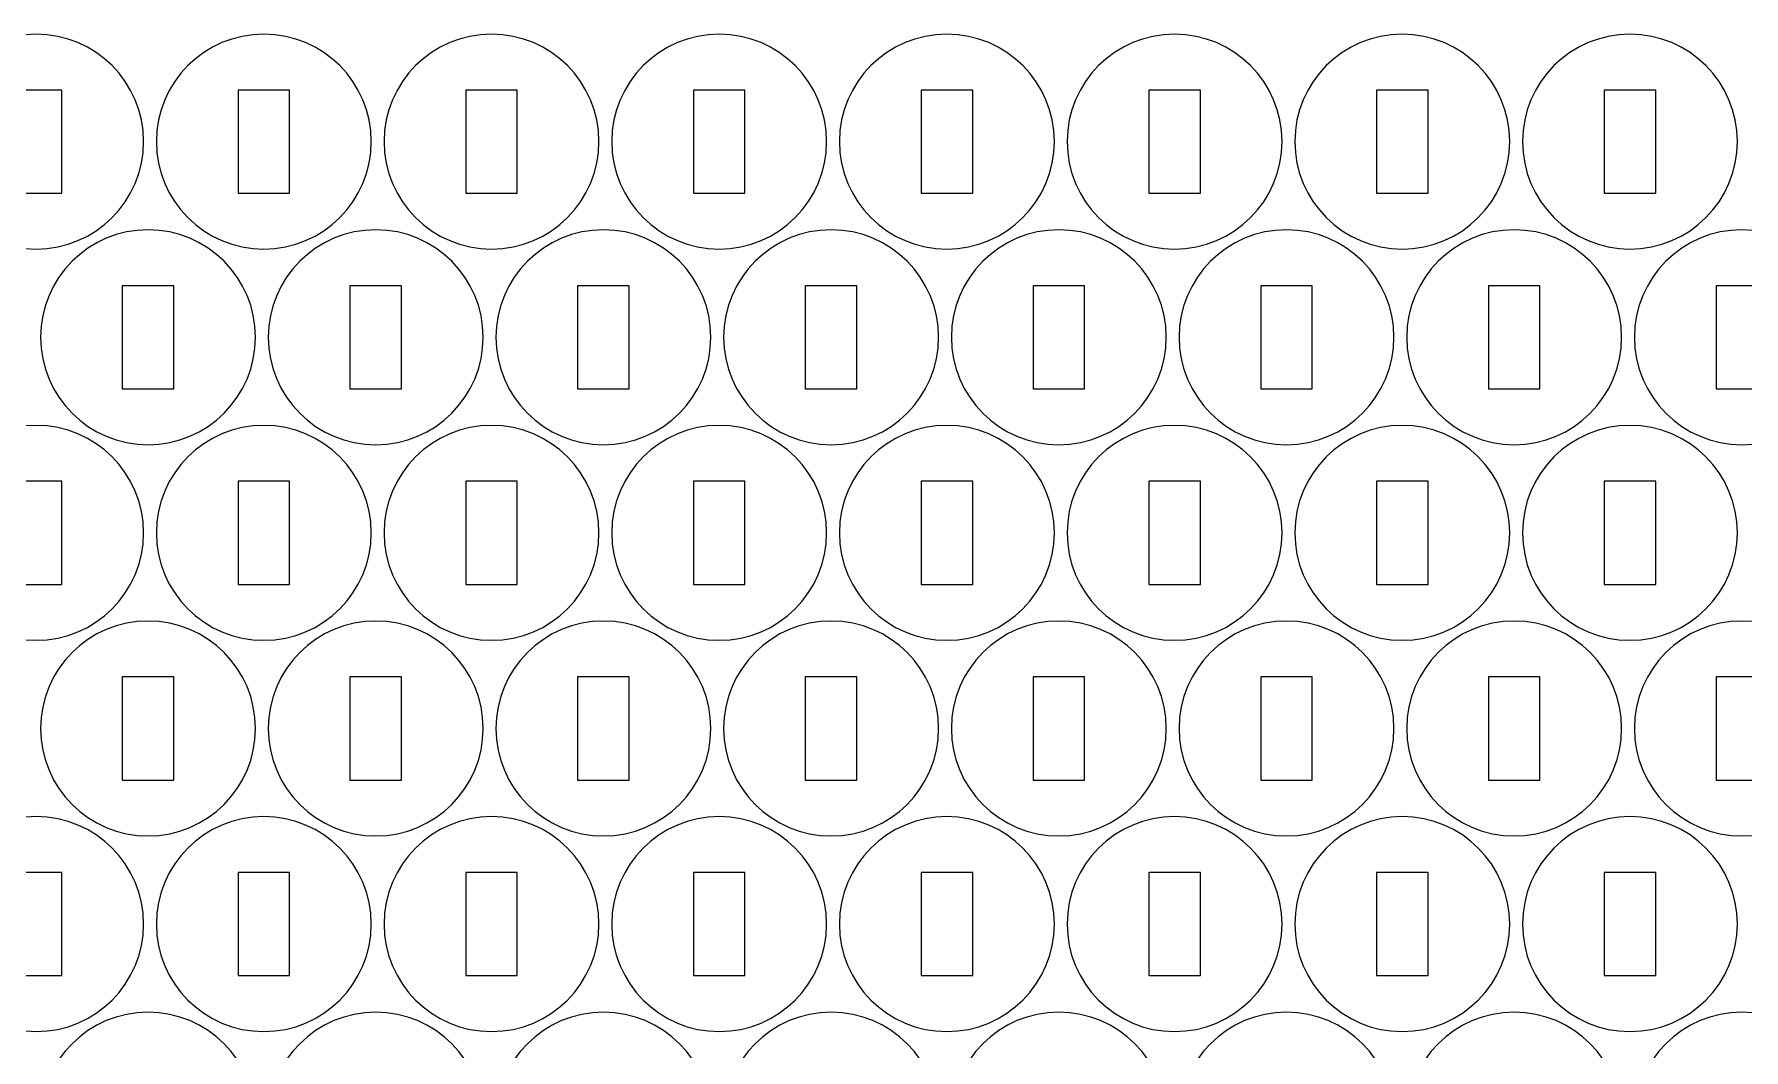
# Model space of a CAD drawing. Header units: millimetres. Extents: x -263 to 263, y -151 to 151.
# Drawn here: x 3 to 102.4, y -95.4 to -36.3 of the extents above; entities that cross this region are included whole.
import ezdxf

# ---------------------------------------------------------------- set-up
doc = ezdxf.new("R2010")
doc.units = ezdxf.units.MM
doc.header["$MEASUREMENT"] = 0
doc.layers.add('Camada 1', color=7, linetype='Continuous')

msp = doc.modelspace()

# ---------------------------------------------------------------- linework, layer by layer
at = {"layer": 'Camada 1', "lineweight": 20}
for points in [[(3.1166, -36.2836), (6.5683, -36.2836), (9.3666, -39.0819), (9.3666, -42.5336), (9.3666, -42.5336), (9.3666, -45.9853), (6.5683, -48.7836), (3.1166, -48.7836), (3.1166, -48.7836), (-0.3351, -48.7836), (-3.1334, -45.9853), (-3.1334, -42.5336), (-3.1334, -42.5336), (-3.1334, -39.0819), (-0.3351, -36.2836), (3.1166, -36.2836)], [(16.3588, -36.2836), (19.8105, -36.2836), (22.6088, -39.0819), (22.6088, -42.5336), (22.6088, -42.5336), (22.6088, -45.9853), (19.8105, -48.7836), (16.3588, -48.7836), (16.3588, -48.7836), (12.9071, -48.7836), (10.1088, -45.9853), (10.1088, -42.5336), (10.1088, -42.5336), (10.1088, -39.0819), (12.9071, -36.2836), (16.3588, -36.2836)], [(29.601, -36.2836), (33.0527, -36.2836), (35.851, -39.0819), (35.851, -42.5336), (35.851, -42.5336), (35.851, -45.9853), (33.0527, -48.7836), (29.601, -48.7836), (29.601, -48.7836), (26.1493, -48.7836), (23.351, -45.9853), (23.351, -42.5336), (23.351, -42.5336), (23.351, -39.0819), (26.1493, -36.2836), (29.601, -36.2836)], [(42.8432, -36.2836), (46.2949, -36.2836), (49.0932, -39.0819), (49.0932, -42.5336), (49.0932, -42.5336), (49.0932, -45.9853), (46.2949, -48.7836), (42.8432, -48.7836), (42.8432, -48.7836), (39.3915, -48.7836), (36.5932, -45.9853), (36.5932, -42.5336), (36.5932, -42.5336), (36.5932, -39.0819), (39.3915, -36.2836), (42.8432, -36.2836)], [(56.0854, -36.2836), (59.5371, -36.2836), (62.3354, -39.0819), (62.3354, -42.5336), (62.3354, -42.5336), (62.3354, -45.9853), (59.5371, -48.7836), (56.0854, -48.7836), (56.0854, -48.7836), (52.6337, -48.7836), (49.8354, -45.9853), (49.8354, -42.5336), (49.8354, -42.5336), (49.8354, -39.0819), (52.6337, -36.2836), (56.0854, -36.2836)], [(69.3276, -36.2836), (72.7793, -36.2836), (75.5776, -39.0819), (75.5776, -42.5336), (75.5776, -42.5336), (75.5776, -45.9853), (72.7793, -48.7836), (69.3276, -48.7836), (69.3276, -48.7836), (65.8759, -48.7836), (63.0776, -45.9853), (63.0776, -42.5336), (63.0776, -42.5336), (63.0776, -39.0819), (65.8759, -36.2836), (69.3276, -36.2836)], [(82.5698, -36.2836), (86.0215, -36.2836), (88.8198, -39.0819), (88.8198, -42.5336), (88.8198, -42.5336), (88.8198, -45.9853), (86.0215, -48.7836), (82.5698, -48.7836), (82.5698, -48.7836), (79.1181, -48.7836), (76.3198, -45.9853), (76.3198, -42.5336), (76.3198, -42.5336), (76.3198, -39.0819), (79.1181, -36.2836), (82.5698, -36.2836)], [(95.812, -36.2836), (99.2637, -36.2836), (102.062, -39.0819), (102.062, -42.5336), (102.062, -42.5336), (102.062, -45.9853), (99.2637, -48.7836), (95.812, -48.7836), (95.812, -48.7836), (92.3603, -48.7836), (89.562, -45.9853), (89.562, -42.5336), (89.562, -42.5336), (89.562, -39.0819), (92.3603, -36.2836), (95.812, -36.2836)], [(1.6166, -39.5336), (1.6166, -39.5336), (4.6166, -39.5336), (4.6166, -39.5336), (4.6166, -39.5336), (4.6166, -39.5336), (4.6166, -45.5336), (4.6166, -45.5336), (4.6166, -45.5336), (4.6166, -45.5336), (1.6166, -45.5336), (1.6166, -45.5336), (1.6166, -45.5336), (1.6166, -45.5336), (1.6166, -39.5336), (1.6166, -39.5336)], [(14.8588, -39.5336), (14.8588, -39.5336), (17.8588, -39.5336), (17.8588, -39.5336), (17.8588, -39.5336), (17.8588, -39.5336), (17.8588, -45.5336), (17.8588, -45.5336), (17.8588, -45.5336), (17.8588, -45.5336), (14.8588, -45.5336), (14.8588, -45.5336), (14.8588, -45.5336), (14.8588, -45.5336), (14.8588, -39.5336), (14.8588, -39.5336)], [(28.101, -39.5336), (28.101, -39.5336), (31.101, -39.5336), (31.101, -39.5336), (31.101, -39.5336), (31.101, -39.5336), (31.101, -45.5336), (31.101, -45.5336), (31.101, -45.5336), (31.101, -45.5336), (28.101, -45.5336), (28.101, -45.5336), (28.101, -45.5336), (28.101, -45.5336), (28.101, -39.5336), (28.101, -39.5336)], [(41.3432, -39.5336), (41.3432, -39.5336), (44.3432, -39.5336), (44.3432, -39.5336), (44.3432, -39.5336), (44.3432, -39.5336), (44.3432, -45.5336), (44.3432, -45.5336), (44.3432, -45.5336), (44.3432, -45.5336), (41.3432, -45.5336), (41.3432, -45.5336), (41.3432, -45.5336), (41.3432, -45.5336), (41.3432, -39.5336), (41.3432, -39.5336)], [(54.5854, -39.5336), (54.5854, -39.5336), (57.5854, -39.5336), (57.5854, -39.5336), (57.5854, -39.5336), (57.5854, -39.5336), (57.5854, -45.5336), (57.5854, -45.5336), (57.5854, -45.5336), (57.5854, -45.5336), (54.5854, -45.5336), (54.5854, -45.5336), (54.5854, -45.5336), (54.5854, -45.5336), (54.5854, -39.5336), (54.5854, -39.5336)], [(67.8276, -39.5336), (67.8276, -39.5336), (70.8276, -39.5336), (70.8276, -39.5336), (70.8276, -39.5336), (70.8276, -39.5336), (70.8276, -45.5336), (70.8276, -45.5336), (70.8276, -45.5336), (70.8276, -45.5336), (67.8276, -45.5336), (67.8276, -45.5336), (67.8276, -45.5336), (67.8276, -45.5336), (67.8276, -39.5336), (67.8276, -39.5336)], [(81.0698, -39.5336), (81.0698, -39.5336), (84.0698, -39.5336), (84.0698, -39.5336), (84.0698, -39.5336), (84.0698, -39.5336), (84.0698, -45.5336), (84.0698, -45.5336), (84.0698, -45.5336), (84.0698, -45.5336), (81.0698, -45.5336), (81.0698, -45.5336), (81.0698, -45.5336), (81.0698, -45.5336), (81.0698, -39.5336), (81.0698, -39.5336)], [(94.312, -39.5336), (94.312, -39.5336), (97.312, -39.5336), (97.312, -39.5336), (97.312, -39.5336), (97.312, -39.5336), (97.312, -45.5336), (97.312, -45.5336), (97.312, -45.5336), (97.312, -45.5336), (94.312, -45.5336), (94.312, -45.5336), (94.312, -45.5336), (94.312, -45.5336), (94.312, -39.5336), (94.312, -39.5336)], [(9.6254, -47.6607), (13.0771, -47.6607), (15.8754, -50.459), (15.8754, -53.9107), (15.8754, -53.9107), (15.8754, -57.3624), (13.0771, -60.1607), (9.6254, -60.1607), (9.6254, -60.1607), (6.1737, -60.1607), (3.3754, -57.3624), (3.3754, -53.9107), (3.3754, -53.9107), (3.3754, -50.459), (6.1737, -47.6607), (9.6254, -47.6607)], [(22.8676, -47.6607), (26.3193, -47.6607), (29.1176, -50.459), (29.1176, -53.9107), (29.1176, -53.9107), (29.1176, -57.3624), (26.3193, -60.1607), (22.8676, -60.1607), (22.8676, -60.1607), (19.4159, -60.1607), (16.6176, -57.3624), (16.6176, -53.9107), (16.6176, -53.9107), (16.6176, -50.459), (19.4159, -47.6607), (22.8676, -47.6607)], [(36.1098, -47.6607), (39.5615, -47.6607), (42.3598, -50.459), (42.3598, -53.9107), (42.3598, -53.9107), (42.3598, -57.3624), (39.5615, -60.1607), (36.1098, -60.1607), (36.1098, -60.1607), (32.6581, -60.1607), (29.8598, -57.3624), (29.8598, -53.9107), (29.8598, -53.9107), (29.8598, -50.459), (32.6581, -47.6607), (36.1098, -47.6607)], [(49.352, -47.6607), (52.8037, -47.6607), (55.602, -50.459), (55.602, -53.9107), (55.602, -53.9107), (55.602, -57.3624), (52.8037, -60.1607), (49.352, -60.1607), (49.352, -60.1607), (45.9003, -60.1607), (43.102, -57.3624), (43.102, -53.9107), (43.102, -53.9107), (43.102, -50.459), (45.9003, -47.6607), (49.352, -47.6607)], [(62.5942, -47.6607), (66.0459, -47.6607), (68.8442, -50.459), (68.8442, -53.9107), (68.8442, -53.9107), (68.8442, -57.3624), (66.0459, -60.1607), (62.5942, -60.1607), (62.5942, -60.1607), (59.1425, -60.1607), (56.3442, -57.3624), (56.3442, -53.9107), (56.3442, -53.9107), (56.3442, -50.459), (59.1425, -47.6607), (62.5942, -47.6607)], [(75.8364, -47.6607), (79.2881, -47.6607), (82.0864, -50.459), (82.0864, -53.9107), (82.0864, -53.9107), (82.0864, -57.3624), (79.2881, -60.1607), (75.8364, -60.1607), (75.8364, -60.1607), (72.3847, -60.1607), (69.5864, -57.3624), (69.5864, -53.9107), (69.5864, -53.9107), (69.5864, -50.459), (72.3847, -47.6607), (75.8364, -47.6607)], [(89.0786, -47.6607), (92.5303, -47.6607), (95.3286, -50.459), (95.3286, -53.9107), (95.3286, -53.9107), (95.3286, -57.3624), (92.5303, -60.1607), (89.0786, -60.1607), (89.0786, -60.1607), (85.6269, -60.1607), (82.8286, -57.3624), (82.8286, -53.9107), (82.8286, -53.9107), (82.8286, -50.459), (85.6269, -47.6607), (89.0786, -47.6607)], [(102.3208, -47.6607), (105.7725, -47.6607), (108.5708, -50.459), (108.5708, -53.9107), (108.5708, -53.9107), (108.5708, -57.3624), (105.7725, -60.1607), (102.3208, -60.1607), (102.3208, -60.1607), (98.8691, -60.1607), (96.0708, -57.3624), (96.0708, -53.9107), (96.0708, -53.9107), (96.0708, -50.459), (98.8691, -47.6607), (102.3208, -47.6607)], [(8.1254, -50.9107), (8.1254, -50.9107), (11.1254, -50.9107), (11.1254, -50.9107), (11.1254, -50.9107), (11.1254, -50.9107), (11.1254, -56.9107), (11.1254, -56.9107), (11.1254, -56.9107), (11.1254, -56.9107), (8.1254, -56.9107), (8.1254, -56.9107), (8.1254, -56.9107), (8.1254, -56.9107), (8.1254, -50.9107), (8.1254, -50.9107)], [(21.3676, -50.9107), (21.3676, -50.9107), (24.3676, -50.9107), (24.3676, -50.9107), (24.3676, -50.9107), (24.3676, -50.9107), (24.3676, -56.9107), (24.3676, -56.9107), (24.3676, -56.9107), (24.3676, -56.9107), (21.3676, -56.9107), (21.3676, -56.9107), (21.3676, -56.9107), (21.3676, -56.9107), (21.3676, -50.9107), (21.3676, -50.9107)], [(34.6098, -50.9107), (34.6098, -50.9107), (37.6098, -50.9107), (37.6098, -50.9107), (37.6098, -50.9107), (37.6098, -50.9107), (37.6098, -56.9107), (37.6098, -56.9107), (37.6098, -56.9107), (37.6098, -56.9107), (34.6098, -56.9107), (34.6098, -56.9107), (34.6098, -56.9107), (34.6098, -56.9107), (34.6098, -50.9107), (34.6098, -50.9107)], [(47.852, -50.9107), (47.852, -50.9107), (50.852, -50.9107), (50.852, -50.9107), (50.852, -50.9107), (50.852, -50.9107), (50.852, -56.9107), (50.852, -56.9107), (50.852, -56.9107), (50.852, -56.9107), (47.852, -56.9107), (47.852, -56.9107), (47.852, -56.9107), (47.852, -56.9107), (47.852, -50.9107), (47.852, -50.9107)], [(61.0942, -50.9107), (61.0942, -50.9107), (64.0942, -50.9107), (64.0942, -50.9107), (64.0942, -50.9107), (64.0942, -50.9107), (64.0942, -56.9107), (64.0942, -56.9107), (64.0942, -56.9107), (64.0942, -56.9107), (61.0942, -56.9107), (61.0942, -56.9107), (61.0942, -56.9107), (61.0942, -56.9107), (61.0942, -50.9107), (61.0942, -50.9107)], [(74.3364, -50.9107), (74.3364, -50.9107), (77.3364, -50.9107), (77.3364, -50.9107), (77.3364, -50.9107), (77.3364, -50.9107), (77.3364, -56.9107), (77.3364, -56.9107), (77.3364, -56.9107), (77.3364, -56.9107), (74.3364, -56.9107), (74.3364, -56.9107), (74.3364, -56.9107), (74.3364, -56.9107), (74.3364, -50.9107), (74.3364, -50.9107)], [(87.5786, -50.9107), (87.5786, -50.9107), (90.5786, -50.9107), (90.5786, -50.9107), (90.5786, -50.9107), (90.5786, -50.9107), (90.5786, -56.9107), (90.5786, -56.9107), (90.5786, -56.9107), (90.5786, -56.9107), (87.5786, -56.9107), (87.5786, -56.9107), (87.5786, -56.9107), (87.5786, -56.9107), (87.5786, -50.9107), (87.5786, -50.9107)], [(100.8208, -50.9107), (100.8208, -50.9107), (103.8208, -50.9107), (103.8208, -50.9107), (103.8208, -50.9107), (103.8208, -50.9107), (103.8208, -56.9107), (103.8208, -56.9107), (103.8208, -56.9107), (103.8208, -56.9107), (100.8208, -56.9107), (100.8208, -56.9107), (100.8208, -56.9107), (100.8208, -56.9107), (100.8208, -50.9107), (100.8208, -50.9107)], [(3.1166, -59.0378), (6.5683, -59.0378), (9.3666, -61.8361), (9.3666, -65.2878), (9.3666, -65.2878), (9.3666, -68.7395), (6.5683, -71.5378), (3.1166, -71.5378), (3.1166, -71.5378), (-0.3351, -71.5378), (-3.1334, -68.7395), (-3.1334, -65.2878), (-3.1334, -65.2878), (-3.1334, -61.8361), (-0.3351, -59.0378), (3.1166, -59.0378)], [(16.3588, -59.0378), (19.8105, -59.0378), (22.6088, -61.8361), (22.6088, -65.2878), (22.6088, -65.2878), (22.6088, -68.7395), (19.8105, -71.5378), (16.3588, -71.5378), (16.3588, -71.5378), (12.9071, -71.5378), (10.1088, -68.7395), (10.1088, -65.2878), (10.1088, -65.2878), (10.1088, -61.8361), (12.9071, -59.0378), (16.3588, -59.0378)], [(29.601, -59.0378), (33.0527, -59.0378), (35.851, -61.8361), (35.851, -65.2878), (35.851, -65.2878), (35.851, -68.7395), (33.0527, -71.5378), (29.601, -71.5378), (29.601, -71.5378), (26.1493, -71.5378), (23.351, -68.7395), (23.351, -65.2878), (23.351, -65.2878), (23.351, -61.8361), (26.1493, -59.0378), (29.601, -59.0378)], [(42.8432, -59.0378), (46.2949, -59.0378), (49.0932, -61.8361), (49.0932, -65.2878), (49.0932, -65.2878), (49.0932, -68.7395), (46.2949, -71.5378), (42.8432, -71.5378), (42.8432, -71.5378), (39.3915, -71.5378), (36.5932, -68.7395), (36.5932, -65.2878), (36.5932, -65.2878), (36.5932, -61.8361), (39.3915, -59.0378), (42.8432, -59.0378)], [(56.0854, -59.0378), (59.5371, -59.0378), (62.3354, -61.8361), (62.3354, -65.2878), (62.3354, -65.2878), (62.3354, -68.7395), (59.5371, -71.5378), (56.0854, -71.5378), (56.0854, -71.5378), (52.6337, -71.5378), (49.8354, -68.7395), (49.8354, -65.2878), (49.8354, -65.2878), (49.8354, -61.8361), (52.6337, -59.0378), (56.0854, -59.0378)], [(69.3276, -59.0378), (72.7793, -59.0378), (75.5776, -61.8361), (75.5776, -65.2878), (75.5776, -65.2878), (75.5776, -68.7395), (72.7793, -71.5378), (69.3276, -71.5378), (69.3276, -71.5378), (65.8759, -71.5378), (63.0776, -68.7395), (63.0776, -65.2878), (63.0776, -65.2878), (63.0776, -61.8361), (65.8759, -59.0378), (69.3276, -59.0378)], [(82.5698, -59.0378), (86.0215, -59.0378), (88.8198, -61.8361), (88.8198, -65.2878), (88.8198, -65.2878), (88.8198, -68.7395), (86.0215, -71.5378), (82.5698, -71.5378), (82.5698, -71.5378), (79.1181, -71.5378), (76.3198, -68.7395), (76.3198, -65.2878), (76.3198, -65.2878), (76.3198, -61.8361), (79.1181, -59.0378), (82.5698, -59.0378)], [(95.812, -59.0378), (99.2637, -59.0378), (102.062, -61.8361), (102.062, -65.2878), (102.062, -65.2878), (102.062, -68.7395), (99.2637, -71.5378), (95.812, -71.5378), (95.812, -71.5378), (92.3603, -71.5378), (89.562, -68.7395), (89.562, -65.2878), (89.562, -65.2878), (89.562, -61.8361), (92.3603, -59.0378), (95.812, -59.0378)], [(1.6166, -62.2878), (1.6166, -62.2878), (4.6166, -62.2878), (4.6166, -62.2878), (4.6166, -62.2878), (4.6166, -62.2878), (4.6166, -68.2878), (4.6166, -68.2878), (4.6166, -68.2878), (4.6166, -68.2878), (1.6166, -68.2878), (1.6166, -68.2878), (1.6166, -68.2878), (1.6166, -68.2878), (1.6166, -62.2878), (1.6166, -62.2878)], [(14.8588, -62.2878), (14.8588, -62.2878), (17.8588, -62.2878), (17.8588, -62.2878), (17.8588, -62.2878), (17.8588, -62.2878), (17.8588, -68.2878), (17.8588, -68.2878), (17.8588, -68.2878), (17.8588, -68.2878), (14.8588, -68.2878), (14.8588, -68.2878), (14.8588, -68.2878), (14.8588, -68.2878), (14.8588, -62.2878), (14.8588, -62.2878)], [(28.101, -62.2878), (28.101, -62.2878), (31.101, -62.2878), (31.101, -62.2878), (31.101, -62.2878), (31.101, -62.2878), (31.101, -68.2878), (31.101, -68.2878), (31.101, -68.2878), (31.101, -68.2878), (28.101, -68.2878), (28.101, -68.2878), (28.101, -68.2878), (28.101, -68.2878), (28.101, -62.2878), (28.101, -62.2878)], [(41.3432, -62.2878), (41.3432, -62.2878), (44.3432, -62.2878), (44.3432, -62.2878), (44.3432, -62.2878), (44.3432, -62.2878), (44.3432, -68.2878), (44.3432, -68.2878), (44.3432, -68.2878), (44.3432, -68.2878), (41.3432, -68.2878), (41.3432, -68.2878), (41.3432, -68.2878), (41.3432, -68.2878), (41.3432, -62.2878), (41.3432, -62.2878)], [(54.5854, -62.2878), (54.5854, -62.2878), (57.5854, -62.2878), (57.5854, -62.2878), (57.5854, -62.2878), (57.5854, -62.2878), (57.5854, -68.2878), (57.5854, -68.2878), (57.5854, -68.2878), (57.5854, -68.2878), (54.5854, -68.2878), (54.5854, -68.2878), (54.5854, -68.2878), (54.5854, -68.2878), (54.5854, -62.2878), (54.5854, -62.2878)], [(67.8276, -62.2878), (67.8276, -62.2878), (70.8276, -62.2878), (70.8276, -62.2878), (70.8276, -62.2878), (70.8276, -62.2878), (70.8276, -68.2878), (70.8276, -68.2878), (70.8276, -68.2878), (70.8276, -68.2878), (67.8276, -68.2878), (67.8276, -68.2878), (67.8276, -68.2878), (67.8276, -68.2878), (67.8276, -62.2878), (67.8276, -62.2878)], [(81.0698, -62.2878), (81.0698, -62.2878), (84.0698, -62.2878), (84.0698, -62.2878), (84.0698, -62.2878), (84.0698, -62.2878), (84.0698, -68.2878), (84.0698, -68.2878), (84.0698, -68.2878), (84.0698, -68.2878), (81.0698, -68.2878), (81.0698, -68.2878), (81.0698, -68.2878), (81.0698, -68.2878), (81.0698, -62.2878), (81.0698, -62.2878)], [(94.312, -62.2878), (94.312, -62.2878), (97.312, -62.2878), (97.312, -62.2878), (97.312, -62.2878), (97.312, -62.2878), (97.312, -68.2878), (97.312, -68.2878), (97.312, -68.2878), (97.312, -68.2878), (94.312, -68.2878), (94.312, -68.2878), (94.312, -68.2878), (94.312, -68.2878), (94.312, -62.2878), (94.312, -62.2878)], [(9.6254, -70.4149), (13.0771, -70.4149), (15.8754, -73.2132), (15.8754, -76.6649), (15.8754, -76.6649), (15.8754, -80.1166), (13.0771, -82.9149), (9.6254, -82.9149), (9.6254, -82.9149), (6.1737, -82.9149), (3.3754, -80.1166), (3.3754, -76.6649), (3.3754, -76.6649), (3.3754, -73.2132), (6.1737, -70.4149), (9.6254, -70.4149)], [(22.8676, -70.4149), (26.3193, -70.4149), (29.1176, -73.2132), (29.1176, -76.6649), (29.1176, -76.6649), (29.1176, -80.1166), (26.3193, -82.9149), (22.8676, -82.9149), (22.8676, -82.9149), (19.4159, -82.9149), (16.6176, -80.1166), (16.6176, -76.6649), (16.6176, -76.6649), (16.6176, -73.2132), (19.4159, -70.4149), (22.8676, -70.4149)], [(36.1098, -70.4149), (39.5615, -70.4149), (42.3598, -73.2132), (42.3598, -76.6649), (42.3598, -76.6649), (42.3598, -80.1166), (39.5615, -82.9149), (36.1098, -82.9149), (36.1098, -82.9149), (32.6581, -82.9149), (29.8598, -80.1166), (29.8598, -76.6649), (29.8598, -76.6649), (29.8598, -73.2132), (32.6581, -70.4149), (36.1098, -70.4149)], [(49.352, -70.4149), (52.8037, -70.4149), (55.602, -73.2132), (55.602, -76.6649), (55.602, -76.6649), (55.602, -80.1166), (52.8037, -82.9149), (49.352, -82.9149), (49.352, -82.9149), (45.9003, -82.9149), (43.102, -80.1166), (43.102, -76.6649), (43.102, -76.6649), (43.102, -73.2132), (45.9003, -70.4149), (49.352, -70.4149)], [(62.5942, -70.4149), (66.0459, -70.4149), (68.8442, -73.2132), (68.8442, -76.6649), (68.8442, -76.6649), (68.8442, -80.1166), (66.0459, -82.9149), (62.5942, -82.9149), (62.5942, -82.9149), (59.1425, -82.9149), (56.3442, -80.1166), (56.3442, -76.6649), (56.3442, -76.6649), (56.3442, -73.2132), (59.1425, -70.4149), (62.5942, -70.4149)], [(75.8364, -70.4149), (79.2881, -70.4149), (82.0864, -73.2132), (82.0864, -76.6649), (82.0864, -76.6649), (82.0864, -80.1166), (79.2881, -82.9149), (75.8364, -82.9149), (75.8364, -82.9149), (72.3847, -82.9149), (69.5864, -80.1166), (69.5864, -76.6649), (69.5864, -76.6649), (69.5864, -73.2132), (72.3847, -70.4149), (75.8364, -70.4149)], [(89.0786, -70.4149), (92.5303, -70.4149), (95.3286, -73.2132), (95.3286, -76.6649), (95.3286, -76.6649), (95.3286, -80.1166), (92.5303, -82.9149), (89.0786, -82.9149), (89.0786, -82.9149), (85.6269, -82.9149), (82.8286, -80.1166), (82.8286, -76.6649), (82.8286, -76.6649), (82.8286, -73.2132), (85.6269, -70.4149), (89.0786, -70.4149)], [(102.3208, -70.4149), (105.7725, -70.4149), (108.5708, -73.2132), (108.5708, -76.6649), (108.5708, -76.6649), (108.5708, -80.1166), (105.7725, -82.9149), (102.3208, -82.9149), (102.3208, -82.9149), (98.8691, -82.9149), (96.0708, -80.1166), (96.0708, -76.6649), (96.0708, -76.6649), (96.0708, -73.2132), (98.8691, -70.4149), (102.3208, -70.4149)], [(8.1254, -73.6649), (8.1254, -73.6649), (11.1254, -73.6649), (11.1254, -73.6649), (11.1254, -73.6649), (11.1254, -73.6649), (11.1254, -79.6649), (11.1254, -79.6649), (11.1254, -79.6649), (11.1254, -79.6649), (8.1254, -79.6649), (8.1254, -79.6649), (8.1254, -79.6649), (8.1254, -79.6649), (8.1254, -73.6649), (8.1254, -73.6649)], [(21.3676, -73.6649), (21.3676, -73.6649), (24.3676, -73.6649), (24.3676, -73.6649), (24.3676, -73.6649), (24.3676, -73.6649), (24.3676, -79.6649), (24.3676, -79.6649), (24.3676, -79.6649), (24.3676, -79.6649), (21.3676, -79.6649), (21.3676, -79.6649), (21.3676, -79.6649), (21.3676, -79.6649), (21.3676, -73.6649), (21.3676, -73.6649)], [(34.6098, -73.6649), (34.6098, -73.6649), (37.6098, -73.6649), (37.6098, -73.6649), (37.6098, -73.6649), (37.6098, -73.6649), (37.6098, -79.6649), (37.6098, -79.6649), (37.6098, -79.6649), (37.6098, -79.6649), (34.6098, -79.6649), (34.6098, -79.6649), (34.6098, -79.6649), (34.6098, -79.6649), (34.6098, -73.6649), (34.6098, -73.6649)], [(47.852, -73.6649), (47.852, -73.6649), (50.852, -73.6649), (50.852, -73.6649), (50.852, -73.6649), (50.852, -73.6649), (50.852, -79.6649), (50.852, -79.6649), (50.852, -79.6649), (50.852, -79.6649), (47.852, -79.6649), (47.852, -79.6649), (47.852, -79.6649), (47.852, -79.6649), (47.852, -73.6649), (47.852, -73.6649)], [(61.0942, -73.6649), (61.0942, -73.6649), (64.0942, -73.6649), (64.0942, -73.6649), (64.0942, -73.6649), (64.0942, -73.6649), (64.0942, -79.6649), (64.0942, -79.6649), (64.0942, -79.6649), (64.0942, -79.6649), (61.0942, -79.6649), (61.0942, -79.6649), (61.0942, -79.6649), (61.0942, -79.6649), (61.0942, -73.6649), (61.0942, -73.6649)], [(74.3364, -73.6649), (74.3364, -73.6649), (77.3364, -73.6649), (77.3364, -73.6649), (77.3364, -73.6649), (77.3364, -73.6649), (77.3364, -79.6649), (77.3364, -79.6649), (77.3364, -79.6649), (77.3364, -79.6649), (74.3364, -79.6649), (74.3364, -79.6649), (74.3364, -79.6649), (74.3364, -79.6649), (74.3364, -73.6649), (74.3364, -73.6649)], [(87.5786, -73.6649), (87.5786, -73.6649), (90.5786, -73.6649), (90.5786, -73.6649), (90.5786, -73.6649), (90.5786, -73.6649), (90.5786, -79.6649), (90.5786, -79.6649), (90.5786, -79.6649), (90.5786, -79.6649), (87.5786, -79.6649), (87.5786, -79.6649), (87.5786, -79.6649), (87.5786, -79.6649), (87.5786, -73.6649), (87.5786, -73.6649)], [(100.8208, -73.6649), (100.8208, -73.6649), (103.8208, -73.6649), (103.8208, -73.6649), (103.8208, -73.6649), (103.8208, -73.6649), (103.8208, -79.6649), (103.8208, -79.6649), (103.8208, -79.6649), (103.8208, -79.6649), (100.8208, -79.6649), (100.8208, -79.6649), (100.8208, -79.6649), (100.8208, -79.6649), (100.8208, -73.6649), (100.8208, -73.6649)], [(3.1166, -81.792), (6.5683, -81.792), (9.3666, -84.5903), (9.3666, -88.042), (9.3666, -88.042), (9.3666, -91.4937), (6.5683, -94.292), (3.1166, -94.292), (3.1166, -94.292), (-0.3351, -94.292), (-3.1334, -91.4937), (-3.1334, -88.042), (-3.1334, -88.042), (-3.1334, -84.5903), (-0.3351, -81.792), (3.1166, -81.792)], [(16.3588, -81.792), (19.8105, -81.792), (22.6088, -84.5903), (22.6088, -88.042), (22.6088, -88.042), (22.6088, -91.4937), (19.8105, -94.292), (16.3588, -94.292), (16.3588, -94.292), (12.9071, -94.292), (10.1088, -91.4937), (10.1088, -88.042), (10.1088, -88.042), (10.1088, -84.5903), (12.9071, -81.792), (16.3588, -81.792)], [(29.601, -81.792), (33.0527, -81.792), (35.851, -84.5903), (35.851, -88.042), (35.851, -88.042), (35.851, -91.4937), (33.0527, -94.292), (29.601, -94.292), (29.601, -94.292), (26.1493, -94.292), (23.351, -91.4937), (23.351, -88.042), (23.351, -88.042), (23.351, -84.5903), (26.1493, -81.792), (29.601, -81.792)], [(42.8432, -81.792), (46.2949, -81.792), (49.0932, -84.5903), (49.0932, -88.042), (49.0932, -88.042), (49.0932, -91.4937), (46.2949, -94.292), (42.8432, -94.292), (42.8432, -94.292), (39.3915, -94.292), (36.5932, -91.4937), (36.5932, -88.042), (36.5932, -88.042), (36.5932, -84.5903), (39.3915, -81.792), (42.8432, -81.792)], [(56.0854, -81.792), (59.5371, -81.792), (62.3354, -84.5903), (62.3354, -88.042), (62.3354, -88.042), (62.3354, -91.4937), (59.5371, -94.292), (56.0854, -94.292), (56.0854, -94.292), (52.6337, -94.292), (49.8354, -91.4937), (49.8354, -88.042), (49.8354, -88.042), (49.8354, -84.5903), (52.6337, -81.792), (56.0854, -81.792)], [(69.3276, -81.792), (72.7793, -81.792), (75.5776, -84.5903), (75.5776, -88.042), (75.5776, -88.042), (75.5776, -91.4937), (72.7793, -94.292), (69.3276, -94.292), (69.3276, -94.292), (65.8759, -94.292), (63.0776, -91.4937), (63.0776, -88.042), (63.0776, -88.042), (63.0776, -84.5903), (65.8759, -81.792), (69.3276, -81.792)], [(82.5698, -81.792), (86.0215, -81.792), (88.8198, -84.5903), (88.8198, -88.042), (88.8198, -88.042), (88.8198, -91.4937), (86.0215, -94.292), (82.5698, -94.292), (82.5698, -94.292), (79.1181, -94.292), (76.3198, -91.4937), (76.3198, -88.042), (76.3198, -88.042), (76.3198, -84.5903), (79.1181, -81.792), (82.5698, -81.792)], [(95.812, -81.792), (99.2637, -81.792), (102.062, -84.5903), (102.062, -88.042), (102.062, -88.042), (102.062, -91.4937), (99.2637, -94.292), (95.812, -94.292), (95.812, -94.292), (92.3603, -94.292), (89.562, -91.4937), (89.562, -88.042), (89.562, -88.042), (89.562, -84.5903), (92.3603, -81.792), (95.812, -81.792)], [(1.6166, -85.042), (1.6166, -85.042), (4.6166, -85.042), (4.6166, -85.042), (4.6166, -85.042), (4.6166, -85.042), (4.6166, -91.042), (4.6166, -91.042), (4.6166, -91.042), (4.6166, -91.042), (1.6166, -91.042), (1.6166, -91.042), (1.6166, -91.042), (1.6166, -91.042), (1.6166, -85.042), (1.6166, -85.042)], [(14.8588, -85.042), (14.8588, -85.042), (17.8588, -85.042), (17.8588, -85.042), (17.8588, -85.042), (17.8588, -85.042), (17.8588, -91.042), (17.8588, -91.042), (17.8588, -91.042), (17.8588, -91.042), (14.8588, -91.042), (14.8588, -91.042), (14.8588, -91.042), (14.8588, -91.042), (14.8588, -85.042), (14.8588, -85.042)], [(28.101, -85.042), (28.101, -85.042), (31.101, -85.042), (31.101, -85.042), (31.101, -85.042), (31.101, -85.042), (31.101, -91.042), (31.101, -91.042), (31.101, -91.042), (31.101, -91.042), (28.101, -91.042), (28.101, -91.042), (28.101, -91.042), (28.101, -91.042), (28.101, -85.042), (28.101, -85.042)], [(41.3432, -85.042), (41.3432, -85.042), (44.3432, -85.042), (44.3432, -85.042), (44.3432, -85.042), (44.3432, -85.042), (44.3432, -91.042), (44.3432, -91.042), (44.3432, -91.042), (44.3432, -91.042), (41.3432, -91.042), (41.3432, -91.042), (41.3432, -91.042), (41.3432, -91.042), (41.3432, -85.042), (41.3432, -85.042)], [(54.5854, -85.042), (54.5854, -85.042), (57.5854, -85.042), (57.5854, -85.042), (57.5854, -85.042), (57.5854, -85.042), (57.5854, -91.042), (57.5854, -91.042), (57.5854, -91.042), (57.5854, -91.042), (54.5854, -91.042), (54.5854, -91.042), (54.5854, -91.042), (54.5854, -91.042), (54.5854, -85.042), (54.5854, -85.042)], [(67.8276, -85.042), (67.8276, -85.042), (70.8276, -85.042), (70.8276, -85.042), (70.8276, -85.042), (70.8276, -85.042), (70.8276, -91.042), (70.8276, -91.042), (70.8276, -91.042), (70.8276, -91.042), (67.8276, -91.042), (67.8276, -91.042), (67.8276, -91.042), (67.8276, -91.042), (67.8276, -85.042), (67.8276, -85.042)], [(81.0698, -85.042), (81.0698, -85.042), (84.0698, -85.042), (84.0698, -85.042), (84.0698, -85.042), (84.0698, -85.042), (84.0698, -91.042), (84.0698, -91.042), (84.0698, -91.042), (84.0698, -91.042), (81.0698, -91.042), (81.0698, -91.042), (81.0698, -91.042), (81.0698, -91.042), (81.0698, -85.042), (81.0698, -85.042)], [(94.312, -85.042), (94.312, -85.042), (97.312, -85.042), (97.312, -85.042), (97.312, -85.042), (97.312, -85.042), (97.312, -91.042), (97.312, -91.042), (97.312, -91.042), (97.312, -91.042), (94.312, -91.042), (94.312, -91.042), (94.312, -91.042), (94.312, -91.042), (94.312, -85.042), (94.312, -85.042)], [(9.6254, -93.1691), (13.0771, -93.1691), (15.8754, -95.9674), (15.8754, -99.4191), (15.8754, -99.4191), (15.8754, -102.8708), (13.0771, -105.6691), (9.6254, -105.6691), (9.6254, -105.6691), (6.1737, -105.6691), (3.3754, -102.8708), (3.3754, -99.4191), (3.3754, -99.4191), (3.3754, -95.9674), (6.1737, -93.1691), (9.6254, -93.1691)], [(22.8676, -93.1691), (26.3193, -93.1691), (29.1176, -95.9674), (29.1176, -99.4191), (29.1176, -99.4191), (29.1176, -102.8708), (26.3193, -105.6691), (22.8676, -105.6691), (22.8676, -105.6691), (19.4159, -105.6691), (16.6176, -102.8708), (16.6176, -99.4191), (16.6176, -99.4191), (16.6176, -95.9674), (19.4159, -93.1691), (22.8676, -93.1691)], [(36.1098, -93.1691), (39.5615, -93.1691), (42.3598, -95.9674), (42.3598, -99.4191), (42.3598, -99.4191), (42.3598, -102.8708), (39.5615, -105.6691), (36.1098, -105.6691), (36.1098, -105.6691), (32.6581, -105.6691), (29.8598, -102.8708), (29.8598, -99.4191), (29.8598, -99.4191), (29.8598, -95.9674), (32.6581, -93.1691), (36.1098, -93.1691)], [(49.352, -93.1691), (52.8037, -93.1691), (55.602, -95.9674), (55.602, -99.4191), (55.602, -99.4191), (55.602, -102.8708), (52.8037, -105.6691), (49.352, -105.6691), (49.352, -105.6691), (45.9003, -105.6691), (43.102, -102.8708), (43.102, -99.4191), (43.102, -99.4191), (43.102, -95.9674), (45.9003, -93.1691), (49.352, -93.1691)], [(62.5942, -93.1691), (66.0459, -93.1691), (68.8442, -95.9674), (68.8442, -99.4191), (68.8442, -99.4191), (68.8442, -102.8708), (66.0459, -105.6691), (62.5942, -105.6691), (62.5942, -105.6691), (59.1425, -105.6691), (56.3442, -102.8708), (56.3442, -99.4191), (56.3442, -99.4191), (56.3442, -95.9674), (59.1425, -93.1691), (62.5942, -93.1691)], [(75.8364, -93.1691), (79.2881, -93.1691), (82.0864, -95.9674), (82.0864, -99.4191), (82.0864, -99.4191), (82.0864, -102.8708), (79.2881, -105.6691), (75.8364, -105.6691), (75.8364, -105.6691), (72.3847, -105.6691), (69.5864, -102.8708), (69.5864, -99.4191), (69.5864, -99.4191), (69.5864, -95.9674), (72.3847, -93.1691), (75.8364, -93.1691)], [(89.0786, -93.1691), (92.5303, -93.1691), (95.3286, -95.9674), (95.3286, -99.4191), (95.3286, -99.4191), (95.3286, -102.8708), (92.5303, -105.6691), (89.0786, -105.6691), (89.0786, -105.6691), (85.6269, -105.6691), (82.8286, -102.8708), (82.8286, -99.4191), (82.8286, -99.4191), (82.8286, -95.9674), (85.6269, -93.1691), (89.0786, -93.1691)], [(102.3208, -93.1691), (105.7725, -93.1691), (108.5708, -95.9674), (108.5708, -99.4191), (108.5708, -99.4191), (108.5708, -102.8708), (105.7725, -105.6691), (102.3208, -105.6691), (102.3208, -105.6691), (98.8691, -105.6691), (96.0708, -102.8708), (96.0708, -99.4191), (96.0708, -99.4191), (96.0708, -95.9674), (98.8691, -93.1691), (102.3208, -93.1691)]]:
    msp.add_open_spline(points, degree=3, knots=[0, 0, 0, 0, 0.2, 0.2, 0.2, 0.2, 0.4, 0.4, 0.4, 0.4, 0.6, 0.6, 0.6, 0.6, 1, 1, 1, 1], dxfattribs=at)

doc.saveas('drawing.dxf')
